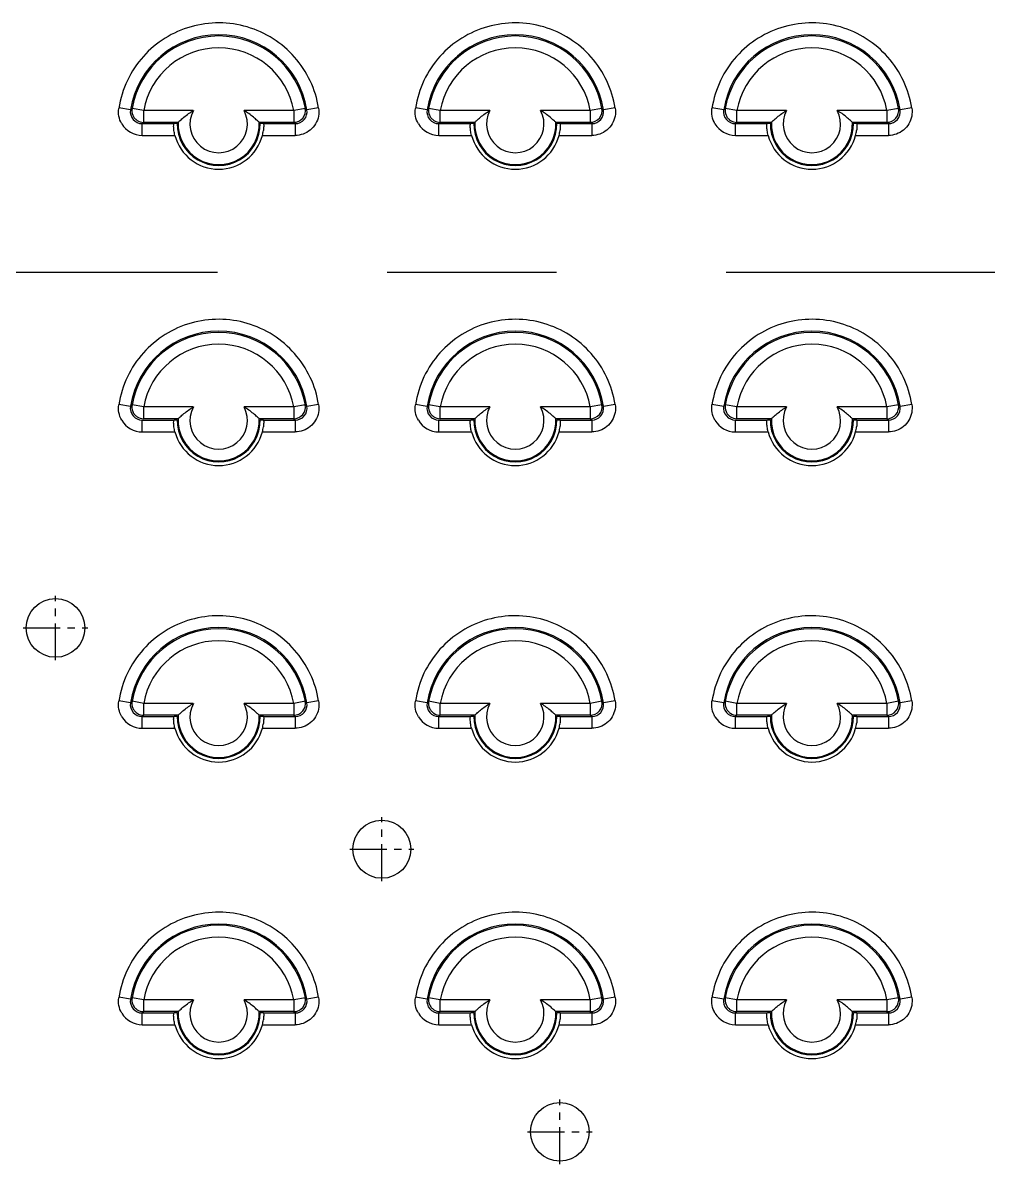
# Model space of a CAD drawing. Header units: millimetres. Extents: x 2151 to 2806, y 681 to 1136.
# Drawn here: x 2658.86 to 2691.41, y 839.51 to 878.01 of the extents above; entities that cross this region are included whole.
import ezdxf

# ---------------------------------------------------------------- set-up
doc = ezdxf.new("R2010")
doc.units = ezdxf.units.MM
doc.linetypes.add('CENTER', pattern=[50.8, 31.75, -6.35, 6.35, -6.35])

msp = doc.modelspace()

# ---------------------------------------------------------------- linework, layer by layer
at = {"color": 7, "linetype": 'Continuous'}
for p, q in [((2662.489, 875.072), (2662.094, 875.136)), ((2662.934, 875.052), (2662.541, 875.123)), ((2664.608, 875.052), (2662.934, 875.052)), ((2662.934, 874.652), (2662.934, 875.052)), ((2667.99, 875.052), (2666.317, 875.052)), ((2668.385, 875.123), (2667.991, 875.052)), ((2667.991, 875.052), (2667.991, 874.652)), ((2668.831, 875.136), (2668.437, 875.072)), ((2672.489, 875.072), (2672.094, 875.136)), ((2672.934, 875.052), (2672.541, 875.123)), ((2674.608, 875.052), (2672.934, 875.052)), ((2672.934, 874.652), (2672.934, 875.052)), ((2677.99, 875.052), (2676.317, 875.052)), ((2678.385, 875.123), (2677.991, 875.052)), ((2677.991, 875.052), (2677.991, 874.652)), ((2678.831, 875.136), (2678.437, 875.072)), ((2682.489, 875.072), (2682.094, 875.136)), ((2682.934, 875.052), (2682.541, 875.123)), ((2684.608, 875.052), (2682.934, 875.052)), ((2682.934, 874.652), (2682.934, 875.052)), ((2687.99, 875.052), (2686.317, 875.052)), ((2688.385, 875.123), (2687.991, 875.052)), ((2687.991, 875.052), (2687.991, 874.652)), ((2688.831, 875.136), (2688.437, 875.072)), ((2662.883, 874.609), (2663.952, 874.609)), ((2662.883, 874.21), (2662.883, 874.609)), ((2664.096, 874.652), (2662.934, 874.652)), ((2663.963, 874.62), (2664.063, 874.62)), ((2667.991, 874.652), (2666.83, 874.652)), ((2666.862, 874.62), (2666.962, 874.62)), ((2666.974, 874.609), (2668.042, 874.609)), ((2668.042, 874.609), (2668.042, 874.21)), ((2672.883, 874.609), (2673.952, 874.609)), ((2672.883, 874.21), (2672.883, 874.609)), ((2674.096, 874.652), (2672.934, 874.652)), ((2673.963, 874.62), (2674.063, 874.62)), ((2677.991, 874.652), (2676.83, 874.652)), ((2676.862, 874.62), (2676.962, 874.62)), ((2676.974, 874.609), (2678.042, 874.609)), ((2678.042, 874.609), (2678.042, 874.21)), ((2682.883, 874.609), (2683.952, 874.609)), ((2682.883, 874.21), (2682.883, 874.609)), ((2684.096, 874.652), (2682.934, 874.652)), ((2683.963, 874.62), (2684.063, 874.62)), ((2687.991, 874.652), (2686.83, 874.652)), ((2686.862, 874.62), (2686.962, 874.62)), ((2686.974, 874.609), (2688.042, 874.609)), ((2688.042, 874.609), (2688.042, 874.21)), ((2662.883, 874.21), (2663.988, 874.21)), ((2666.937, 874.21), (2668.042, 874.21)), ((2672.883, 874.21), (2673.988, 874.21)), ((2676.937, 874.21), (2678.042, 874.21)), ((2682.883, 874.21), (2683.988, 874.21)), ((2686.937, 874.21), (2688.042, 874.21)), ((2662.489, 865.072), (2662.094, 865.136)), ((2668.831, 865.136), (2668.437, 865.072)), ((2672.489, 865.072), (2672.094, 865.136)), ((2678.831, 865.136), (2678.437, 865.072)), ((2682.489, 865.072), (2682.094, 865.136)), ((2688.831, 865.136), (2688.437, 865.072)), ((2662.934, 865.052), (2662.541, 865.123)), ((2664.608, 865.052), (2662.934, 865.052)), ((2662.934, 864.652), (2662.934, 865.052)), ((2667.99, 865.052), (2666.317, 865.052)), ((2668.385, 865.123), (2667.991, 865.052)), ((2667.991, 865.052), (2667.991, 864.652)), ((2672.934, 865.052), (2672.541, 865.123)), ((2674.608, 865.052), (2672.934, 865.052)), ((2672.934, 864.652), (2672.934, 865.052)), ((2677.99, 865.052), (2676.317, 865.052)), ((2678.385, 865.123), (2677.991, 865.052)), ((2677.991, 865.052), (2677.991, 864.652)), ((2682.934, 865.052), (2682.541, 865.123)), ((2684.608, 865.052), (2682.934, 865.052)), ((2682.934, 864.652), (2682.934, 865.052)), ((2687.99, 865.052), (2686.317, 865.052)), ((2688.385, 865.123), (2687.991, 865.052)), ((2687.991, 865.052), (2687.991, 864.652)), ((2662.883, 864.609), (2663.952, 864.609)), ((2662.883, 864.21), (2662.883, 864.609)), ((2664.096, 864.652), (2662.934, 864.652)), ((2663.963, 864.62), (2664.063, 864.62)), ((2667.991, 864.652), (2666.83, 864.652)), ((2666.862, 864.62), (2666.962, 864.62)), ((2666.974, 864.609), (2668.042, 864.609)), ((2668.042, 864.609), (2668.042, 864.21)), ((2672.883, 864.609), (2673.952, 864.609)), ((2672.883, 864.21), (2672.883, 864.609)), ((2674.096, 864.652), (2672.934, 864.652)), ((2673.963, 864.62), (2674.063, 864.62)), ((2677.991, 864.652), (2676.83, 864.652)), ((2676.862, 864.62), (2676.962, 864.62)), ((2676.974, 864.609), (2678.042, 864.609)), ((2678.042, 864.609), (2678.042, 864.21)), ((2682.883, 864.609), (2683.952, 864.609)), ((2682.883, 864.21), (2682.883, 864.609)), ((2684.096, 864.652), (2682.934, 864.652)), ((2683.963, 864.62), (2684.063, 864.62)), ((2687.991, 864.652), (2686.83, 864.652)), ((2686.862, 864.62), (2686.962, 864.62)), ((2686.974, 864.609), (2688.042, 864.609)), ((2688.042, 864.609), (2688.042, 864.21)), ((2662.883, 864.21), (2663.988, 864.21)), ((2666.937, 864.21), (2668.042, 864.21)), ((2672.883, 864.21), (2673.988, 864.21)), ((2676.937, 864.21), (2678.042, 864.21)), ((2682.883, 864.21), (2683.988, 864.21)), ((2686.937, 864.21), (2688.042, 864.21)), ((2662.489, 855.072), (2662.094, 855.136)), ((2662.934, 855.052), (2662.541, 855.123)), ((2668.385, 855.123), (2667.991, 855.052)), ((2668.831, 855.136), (2668.437, 855.072)), ((2672.489, 855.072), (2672.094, 855.136)), ((2672.934, 855.052), (2672.541, 855.123)), ((2678.385, 855.123), (2677.991, 855.052)), ((2678.831, 855.136), (2678.437, 855.072)), ((2682.489, 855.072), (2682.094, 855.136)), ((2682.934, 855.052), (2682.541, 855.123)), ((2688.385, 855.123), (2687.991, 855.052)), ((2688.831, 855.136), (2688.437, 855.072)), ((2664.608, 855.052), (2662.934, 855.052)), ((2662.934, 854.652), (2662.934, 855.052)), ((2667.99, 855.052), (2666.317, 855.052)), ((2667.991, 855.052), (2667.991, 854.652)), ((2674.608, 855.052), (2672.934, 855.052)), ((2672.934, 854.652), (2672.934, 855.052)), ((2677.99, 855.052), (2676.317, 855.052)), ((2677.991, 855.052), (2677.991, 854.652)), ((2684.608, 855.052), (2682.934, 855.052)), ((2682.934, 854.652), (2682.934, 855.052)), ((2687.99, 855.052), (2686.317, 855.052)), ((2687.991, 855.052), (2687.991, 854.652)), ((2662.883, 854.609), (2663.952, 854.609)), ((2662.883, 854.21), (2662.883, 854.609)), ((2664.096, 854.652), (2662.934, 854.652)), ((2663.963, 854.62), (2664.063, 854.62)), ((2667.991, 854.652), (2666.83, 854.652)), ((2666.862, 854.62), (2666.962, 854.62)), ((2666.974, 854.609), (2668.042, 854.609)), ((2668.042, 854.609), (2668.042, 854.21)), ((2672.883, 854.609), (2673.952, 854.609)), ((2672.883, 854.21), (2672.883, 854.609)), ((2674.096, 854.652), (2672.934, 854.652)), ((2673.963, 854.62), (2674.063, 854.62)), ((2677.991, 854.652), (2676.83, 854.652)), ((2676.862, 854.62), (2676.962, 854.62)), ((2676.974, 854.609), (2678.042, 854.609)), ((2678.042, 854.609), (2678.042, 854.21)), ((2682.883, 854.609), (2683.952, 854.609)), ((2682.883, 854.21), (2682.883, 854.609)), ((2684.096, 854.652), (2682.934, 854.652)), ((2683.963, 854.62), (2684.063, 854.62)), ((2687.991, 854.652), (2686.83, 854.652)), ((2686.862, 854.62), (2686.962, 854.62)), ((2686.974, 854.609), (2688.042, 854.609)), ((2688.042, 854.609), (2688.042, 854.21)), ((2662.883, 854.21), (2663.988, 854.21)), ((2666.937, 854.21), (2668.042, 854.21)), ((2672.883, 854.21), (2673.988, 854.21)), ((2676.937, 854.21), (2678.042, 854.21)), ((2682.883, 854.21), (2683.988, 854.21)), ((2686.937, 854.21), (2688.042, 854.21)), ((2662.489, 845.072), (2662.094, 845.136)), ((2662.934, 845.052), (2662.541, 845.123)), ((2668.385, 845.123), (2667.991, 845.052)), ((2668.831, 845.136), (2668.437, 845.072)), ((2672.489, 845.072), (2672.094, 845.136)), ((2672.934, 845.052), (2672.541, 845.123)), ((2678.385, 845.123), (2677.991, 845.052)), ((2678.831, 845.136), (2678.437, 845.072)), ((2682.489, 845.072), (2682.094, 845.136)), ((2682.934, 845.052), (2682.541, 845.123)), ((2688.385, 845.123), (2687.991, 845.052)), ((2688.831, 845.136), (2688.437, 845.072)), ((2664.608, 845.052), (2662.934, 845.052)), ((2662.934, 844.652), (2662.934, 845.052)), ((2667.99, 845.052), (2666.317, 845.052)), ((2667.991, 845.052), (2667.991, 844.652)), ((2674.608, 845.052), (2672.934, 845.052)), ((2672.934, 844.652), (2672.934, 845.052)), ((2677.99, 845.052), (2676.317, 845.052)), ((2677.991, 845.052), (2677.991, 844.652)), ((2684.608, 845.052), (2682.934, 845.052)), ((2682.934, 844.652), (2682.934, 845.052)), ((2687.99, 845.052), (2686.317, 845.052)), ((2687.991, 845.052), (2687.991, 844.652)), ((2662.883, 844.609), (2663.952, 844.609)), ((2662.883, 844.21), (2662.883, 844.609)), ((2664.096, 844.652), (2662.934, 844.652)), ((2663.963, 844.62), (2664.063, 844.62)), ((2667.991, 844.652), (2666.83, 844.652)), ((2666.862, 844.62), (2666.962, 844.62)), ((2666.974, 844.609), (2668.042, 844.609)), ((2668.042, 844.609), (2668.042, 844.21)), ((2672.883, 844.609), (2673.952, 844.609)), ((2672.883, 844.21), (2672.883, 844.609)), ((2674.096, 844.652), (2672.934, 844.652)), ((2673.963, 844.62), (2674.063, 844.62)), ((2677.991, 844.652), (2676.83, 844.652)), ((2676.862, 844.62), (2676.962, 844.62)), ((2676.974, 844.609), (2678.042, 844.609)), ((2678.042, 844.609), (2678.042, 844.21)), ((2682.883, 844.609), (2683.952, 844.609)), ((2682.883, 844.21), (2682.883, 844.609)), ((2684.096, 844.652), (2682.934, 844.652)), ((2683.963, 844.62), (2684.063, 844.62)), ((2687.991, 844.652), (2686.83, 844.652)), ((2686.862, 844.62), (2686.962, 844.62)), ((2686.974, 844.609), (2688.042, 844.609)), ((2688.042, 844.609), (2688.042, 844.21)), ((2662.883, 844.21), (2663.988, 844.21)), ((2666.937, 844.21), (2668.042, 844.21)), ((2672.883, 844.21), (2673.988, 844.21)), ((2676.937, 844.21), (2678.042, 844.21)), ((2682.883, 844.21), (2683.988, 844.21)), ((2686.937, 844.21), (2688.042, 844.21))]:
    msp.add_line(p, q, dxfattribs=at)
at = {"color": 1, "linetype": 'CENTER', "ltscale": 0.9}
msp.add_line((2499.688, 869.596), (2726.342, 869.596), dxfattribs=at)
at = {"color": 1, "linetype": 'CENTER', "ltscale": 0.039162}
for p, q in [((2659.963, 856.507), (2659.963, 858.684)), ((2658.874, 857.596), (2661.051, 857.596)), ((2670.963, 849.054), (2670.963, 851.208)), ((2669.886, 850.131), (2672.04, 850.131)), ((2676.963, 839.507), (2676.963, 841.684)), ((2675.874, 840.596), (2678.051, 840.596))]:
    msp.add_line(p, q, dxfattribs=at)
at = {"color": 3, "linetype": 'Continuous'}
for centre in [(2659.963, 857.596), (2676.963, 840.596)]:
    msp.add_circle(centre, 0.99, dxfattribs=at)
at = {"color": 7, "linetype": 'Continuous'}
msp.add_circle((2670.963, 850.131), 0.979, dxfattribs=at)
for centre, radius, start, end in [((2665.463, 874.596), 3.012, 9.1024, 170.8976), ((2665.463, 874.596), 2.969, 10.2257, 169.7742), ((2675.463, 874.596), 3.012, 9.1024, 170.8976), ((2675.463, 874.596), 2.969, 10.2257, 169.7742), ((2685.463, 874.596), 3.012, 9.1024, 170.8976), ((2685.463, 874.596), 2.969, 10.2257, 169.7742), ((2665.463, 874.596), 2.569, 10.2285, 169.7732), ((2675.463, 874.596), 2.569, 10.2285, 169.7732), ((2685.463, 874.596), 2.569, 10.2285, 169.7732), ((2662.882, 875.008), 0.399, 170.8764, 270.1536), ((2667.946, 869.504), 7.797, 133.8922, 134.426), ((2665.463, 874.596), 0.968, 151.8984, 28.1016), ((2667.99, 875.053), 0.4, 270.104, 10.1219), ((2668.043, 875.008), 0.399, 269.8554, 9.2464), ((2663.102, 869.63), 7.621, 45.5706, 46.1167), ((2672.882, 875.008), 0.399, 170.8764, 270.1536), ((2677.946, 869.504), 7.797, 133.8922, 134.426), ((2675.463, 874.596), 0.968, 151.8984, 28.1016), ((2677.99, 875.053), 0.4, 270.104, 10.1219), ((2678.043, 875.008), 0.399, 269.8554, 9.2464), ((2673.102, 869.63), 7.621, 45.5706, 46.1167), ((2682.882, 875.008), 0.399, 170.8764, 270.1536), ((2688.009, 869.44), 7.887, 133.8931, 134.4208), ((2685.463, 874.596), 0.968, 151.8984, 28.1016), ((2687.99, 875.053), 0.4, 270.104, 10.1219), ((2688.043, 875.008), 0.399, 269.8554, 9.2464), ((2683.092, 869.62), 7.635, 45.5712, 46.1163), ((2662.884, 875.01), 0.8, 210.5745, 269.9782), ((2665.463, 874.596), 1.4, 178.9995, 1.0005), ((2665.463, 874.596), 1.368, 177.6389, 2.3611), ((2665.662, 874.545), 1.319, 345.2528, 352.688), ((2663.995, 871.604), 4.232, 45.2554, 45.4667), ((2663.525, 869.31), 6.963, 49.5552, 50.1022), ((2672.884, 875.01), 0.8, 210.5745, 269.9782), ((2675.463, 874.596), 1.4, 178.9995, 1.0005), ((2675.463, 874.596), 1.368, 177.6389, 2.3611), ((2675.662, 874.545), 1.319, 345.2528, 352.688), ((2673.995, 871.604), 4.232, 45.2554, 45.4667), ((2673.525, 869.31), 6.963, 49.5552, 50.1022), ((2682.884, 875.01), 0.8, 210.5744, 269.9782), ((2685.463, 874.596), 1.4, 178.9995, 1.0005), ((2685.463, 874.596), 1.368, 177.6389, 2.3611), ((2685.662, 874.545), 1.319, 345.2528, 352.688), ((2683.995, 871.604), 4.232, 45.2554, 45.4667), ((2683.529, 869.316), 6.956, 49.555, 50.1025), ((2665.463, 874.596), 1.524, 194.6781, 345.3219), ((2675.463, 874.596), 1.524, 194.6781, 345.3219), ((2685.463, 874.596), 1.524, 194.6781, 345.3219), ((2665.463, 864.596), 3.012, 9.1024, 170.8976), ((2665.463, 864.596), 2.969, 10.2257, 169.7742), ((2675.463, 864.596), 3.012, 9.1024, 170.8976), ((2675.463, 864.596), 2.969, 10.2257, 169.7742), ((2685.463, 864.596), 3.012, 9.1024, 170.8976), ((2685.463, 864.596), 2.969, 10.2257, 169.7742), ((2665.463, 864.596), 2.569, 10.2285, 169.7732), ((2675.463, 864.596), 2.569, 10.2285, 169.7732), ((2685.463, 864.596), 2.569, 10.2285, 169.7732), ((2662.882, 865.008), 0.399, 170.8764, 270.1536), ((2667.946, 859.504), 7.797, 133.8922, 134.426), ((2665.463, 864.596), 0.968, 151.8984, 28.1016), ((2667.99, 865.053), 0.4, 270.104, 10.1219), ((2668.043, 865.008), 0.399, 269.8554, 9.2464), ((2663.102, 859.63), 7.621, 45.5706, 46.1167), ((2672.882, 865.008), 0.399, 170.8764, 270.1536), ((2677.946, 859.504), 7.797, 133.8922, 134.426), ((2675.463, 864.596), 0.968, 151.8984, 28.1016), ((2677.99, 865.053), 0.4, 270.104, 10.1219), ((2678.043, 865.008), 0.399, 269.8554, 9.2464), ((2673.102, 859.63), 7.621, 45.5706, 46.1167), ((2682.882, 865.008), 0.399, 170.8764, 270.1536), ((2688.009, 859.44), 7.887, 133.8931, 134.4208), ((2685.463, 864.596), 0.968, 151.8984, 28.1016), ((2687.99, 865.053), 0.4, 270.104, 10.1219), ((2688.043, 865.008), 0.399, 269.8554, 9.2464), ((2683.092, 859.62), 7.635, 45.5712, 46.1163), ((2662.884, 865.01), 0.8, 210.5745, 269.9782), ((2665.463, 864.596), 1.4, 178.9995, 1.0005), ((2665.463, 864.596), 1.368, 177.6389, 2.3611), ((2665.662, 864.545), 1.319, 345.2528, 352.688), ((2663.995, 861.604), 4.232, 45.2554, 45.4667), ((2663.525, 859.31), 6.963, 49.5552, 50.1022), ((2672.884, 865.01), 0.8, 210.5745, 269.9782), ((2675.463, 864.596), 1.4, 178.9995, 1.0005), ((2675.463, 864.596), 1.368, 177.6389, 2.3611), ((2675.662, 864.545), 1.319, 345.2528, 352.688), ((2673.995, 861.604), 4.232, 45.2554, 45.4667), ((2673.525, 859.31), 6.963, 49.5552, 50.1022), ((2682.884, 865.01), 0.8, 210.5744, 269.9782), ((2685.463, 864.596), 1.4, 178.9995, 1.0005), ((2685.463, 864.596), 1.368, 177.6389, 2.3611), ((2685.662, 864.545), 1.319, 345.2528, 352.688), ((2683.995, 861.604), 4.232, 45.2554, 45.4667), ((2683.529, 859.316), 6.956, 49.555, 50.1025), ((2665.463, 864.596), 1.524, 194.6781, 345.3219), ((2675.463, 864.596), 1.524, 194.6781, 345.3219), ((2685.463, 864.596), 1.524, 194.6781, 345.3219), ((2665.463, 854.596), 3.012, 9.1024, 170.8976), ((2665.463, 854.596), 2.969, 10.2257, 169.7742), ((2675.463, 854.596), 3.012, 9.1024, 170.8976), ((2675.463, 854.596), 2.969, 10.2257, 169.7742), ((2685.463, 854.596), 3.012, 9.1024, 170.8976), ((2685.463, 854.596), 2.969, 10.2257, 169.7742), ((2665.463, 854.596), 2.569, 10.2285, 169.7732), ((2675.463, 854.596), 2.569, 10.2285, 169.7732), ((2685.463, 854.596), 2.569, 10.2285, 169.7732), ((2667.946, 849.504), 7.797, 133.8922, 134.426), ((2667.99, 855.053), 0.4, 270.104, 10.1219), ((2663.102, 849.63), 7.621, 45.5706, 46.1167), ((2677.946, 849.504), 7.797, 133.8922, 134.426), ((2677.99, 855.053), 0.4, 270.104, 10.1219), ((2673.102, 849.63), 7.621, 45.5706, 46.1167), ((2688.009, 849.44), 7.887, 133.8931, 134.4208), ((2687.99, 855.053), 0.4, 270.104, 10.1219), ((2683.092, 849.62), 7.635, 45.5712, 46.1163), ((2662.882, 855.008), 0.399, 170.8764, 270.1536), ((2665.463, 854.596), 0.968, 151.8984, 28.1016), ((2668.043, 855.008), 0.399, 269.8554, 9.2464), ((2672.882, 855.008), 0.399, 170.8764, 270.1536), ((2675.463, 854.596), 0.968, 151.8984, 28.1016), ((2678.043, 855.008), 0.399, 269.8554, 9.2464), ((2682.882, 855.008), 0.399, 170.8764, 270.1536), ((2685.463, 854.596), 0.968, 151.8984, 28.1016), ((2688.043, 855.008), 0.399, 269.8554, 9.2464), ((2662.884, 855.01), 0.8, 210.5745, 269.9782), ((2665.463, 854.596), 1.4, 178.9995, 1.0005), ((2665.463, 854.596), 1.368, 177.6389, 2.3611), ((2665.662, 854.545), 1.319, 345.2528, 352.688), ((2663.995, 851.604), 4.232, 45.2554, 45.4667), ((2663.525, 849.31), 6.963, 49.5552, 50.1022), ((2672.884, 855.01), 0.8, 210.5745, 269.9782), ((2675.463, 854.596), 1.4, 178.9995, 1.0005), ((2675.463, 854.596), 1.368, 177.6389, 2.3611), ((2675.662, 854.545), 1.319, 345.2528, 352.688), ((2673.995, 851.604), 4.232, 45.2554, 45.4667), ((2673.525, 849.31), 6.963, 49.5552, 50.1022), ((2682.884, 855.01), 0.8, 210.5744, 269.9782), ((2685.463, 854.596), 1.4, 178.9995, 1.0005), ((2685.463, 854.596), 1.368, 177.6389, 2.3611), ((2685.662, 854.545), 1.319, 345.2528, 352.688), ((2683.995, 851.604), 4.232, 45.2554, 45.4667), ((2683.529, 849.316), 6.956, 49.555, 50.1025), ((2665.463, 854.596), 1.524, 194.6781, 345.3219), ((2675.463, 854.596), 1.524, 194.6781, 345.3219), ((2685.463, 854.596), 1.524, 194.6781, 345.3219), ((2665.463, 844.596), 3.012, 9.1024, 170.8976), ((2665.463, 844.596), 2.969, 10.2257, 169.7742), ((2675.463, 844.596), 3.012, 9.1024, 170.8976), ((2675.463, 844.596), 2.969, 10.2257, 169.7742), ((2685.463, 844.596), 3.012, 9.1024, 170.8976), ((2685.463, 844.596), 2.969, 10.2257, 169.7742), ((2665.463, 844.596), 2.569, 10.2285, 169.7732), ((2675.463, 844.596), 2.569, 10.2285, 169.7732), ((2685.463, 844.596), 2.569, 10.2285, 169.7732), ((2667.946, 839.504), 7.797, 133.8922, 134.426), ((2667.99, 845.053), 0.4, 270.104, 10.1219), ((2663.102, 839.63), 7.621, 45.5706, 46.1167), ((2677.946, 839.504), 7.797, 133.8922, 134.426), ((2677.99, 845.053), 0.4, 270.104, 10.1219), ((2673.102, 839.63), 7.621, 45.5706, 46.1167), ((2687.946, 839.504), 7.797, 133.8922, 134.426), ((2687.99, 845.053), 0.4, 270.104, 10.1219), ((2683.102, 839.63), 7.621, 45.5706, 46.1167), ((2662.882, 845.008), 0.399, 170.8764, 270.1536), ((2665.463, 844.596), 0.968, 151.8984, 28.1016), ((2668.043, 845.008), 0.399, 269.8554, 9.2464), ((2672.882, 845.008), 0.399, 170.8764, 270.1536), ((2675.463, 844.596), 0.968, 151.8984, 28.1016), ((2678.043, 845.008), 0.399, 269.8554, 9.2464), ((2682.882, 845.008), 0.399, 170.8764, 270.1536), ((2685.463, 844.596), 0.968, 151.8984, 28.1016), ((2688.043, 845.008), 0.399, 269.8554, 9.2464), ((2662.884, 845.01), 0.8, 210.5745, 269.9782), ((2665.463, 844.596), 1.4, 178.9995, 1.0005), ((2665.463, 844.596), 1.368, 177.6389, 2.3611), ((2665.662, 844.545), 1.319, 345.2528, 352.688), ((2663.995, 841.604), 4.232, 45.2554, 45.4667), ((2663.525, 839.31), 6.963, 49.5552, 50.1022), ((2672.884, 845.01), 0.8, 210.5745, 269.9782), ((2675.463, 844.596), 1.4, 178.9995, 1.0005), ((2675.463, 844.596), 1.368, 177.6389, 2.3611), ((2675.662, 844.545), 1.319, 345.2528, 352.688), ((2673.995, 841.604), 4.232, 45.2554, 45.4667), ((2673.525, 839.31), 6.963, 49.5552, 50.1022), ((2682.884, 845.01), 0.8, 210.5745, 269.9782), ((2685.463, 844.596), 1.4, 178.9995, 1.0005), ((2685.463, 844.596), 1.368, 177.6389, 2.3611), ((2685.662, 844.545), 1.319, 345.2528, 352.688), ((2683.995, 841.604), 4.232, 45.2554, 45.4667), ((2683.525, 839.31), 6.963, 49.5552, 50.1022), ((2665.463, 844.596), 1.524, 194.6781, 345.3219), ((2675.463, 844.596), 1.524, 194.6781, 345.3219), ((2685.463, 844.596), 1.524, 194.6781, 345.3219)]:
    msp.add_arc(centre, radius, start, end, dxfattribs=at)
for points, start_tangent, end_tangent in [([(2668.831, 875.133), (2668.549, 876.05), (2668.024, 876.85), (2667.297, 877.472), (2666.426, 877.869), (2665.479, 878.007), (2664.531, 877.878), (2663.656, 877.49), (2662.924, 876.875), (2662.385, 876.069), (2662.094, 875.121)], (-0.1582, 0.987407), (-0.1582, -0.987407)), ([(2678.831, 875.133), (2678.549, 876.05), (2678.024, 876.85), (2677.297, 877.472), (2676.426, 877.869), (2675.479, 878.007), (2674.531, 877.878), (2673.656, 877.49), (2672.924, 876.875), (2672.385, 876.069), (2672.094, 875.121)], (-0.1582, 0.987407), (-0.1582, -0.987407)), ([(2688.831, 875.133), (2688.549, 876.05), (2688.024, 876.85), (2687.297, 877.472), (2686.426, 877.869), (2685.479, 878.007), (2684.531, 877.878), (2683.656, 877.49), (2682.924, 876.875), (2682.385, 876.069), (2682.094, 875.121)], (-0.1582, 0.987407), (-0.1582, -0.987407)), ([(2662.195, 874.603), (2662.098, 874.86), (2662.094, 875.121)], (-0.508458, 0.861087), (0.158023, 0.987435)), ([(2662.541, 875.123), (2662.567, 874.895), (2662.628, 874.796)], (-0.179302, -0.983794), (0.641293, -0.767296)), ([(2662.628, 874.796), (2662.714, 874.719), (2662.934, 874.652)], (0.641293, -0.767296), (0.999989, -0.004602)), ([(2664.096, 874.652), (2664.161, 874.713), (2664.29, 874.826), (2664.446, 874.945), (2664.608, 875.052)], (0.721525, 0.692388), (0.857623, 0.514278)), ([(2666.83, 874.652), (2666.764, 874.713), (2666.635, 874.826), (2666.479, 874.945), (2666.317, 875.052)], (-0.721525, 0.692388), (-0.857623, 0.514278)), ([(2668.831, 875.133), (2668.827, 874.86), (2668.731, 874.603), (2668.551, 874.393), (2668.313, 874.257), (2668.042, 874.21)], (0.158024, -0.987435), (-1, -0.000075)), ([(2672.195, 874.603), (2672.098, 874.86), (2672.094, 875.121)], (-0.508458, 0.861087), (0.158023, 0.987435)), ([(2672.541, 875.123), (2672.567, 874.895), (2672.628, 874.796)], (-0.179302, -0.983794), (0.641293, -0.767296)), ([(2672.628, 874.796), (2672.714, 874.719), (2672.934, 874.652)], (0.641293, -0.767296), (0.999989, -0.004602)), ([(2674.096, 874.652), (2674.161, 874.713), (2674.29, 874.826), (2674.446, 874.945), (2674.608, 875.052)], (0.721525, 0.692388), (0.857623, 0.514278)), ([(2676.83, 874.652), (2676.764, 874.713), (2676.635, 874.826), (2676.479, 874.945), (2676.317, 875.052)], (-0.721525, 0.692388), (-0.857623, 0.514278)), ([(2678.831, 875.133), (2678.827, 874.86), (2678.731, 874.603), (2678.551, 874.393), (2678.313, 874.257), (2678.042, 874.21)], (0.158024, -0.987435), (-1, -0.000075)), ([(2682.195, 874.603), (2682.098, 874.86), (2682.094, 875.121)], (-0.508455, 0.861088), (0.158023, 0.987435)), ([(2682.541, 875.123), (2682.567, 874.895), (2682.628, 874.796)], (-0.179302, -0.983794), (0.641293, -0.767296)), ([(2682.628, 874.796), (2682.714, 874.719), (2682.934, 874.652)], (0.641293, -0.767296), (0.999989, -0.004602)), ([(2684.096, 874.652), (2684.161, 874.713), (2684.29, 874.826), (2684.446, 874.945), (2684.608, 875.052)], (0.721525, 0.692388), (0.857623, 0.514278)), ([(2686.83, 874.652), (2686.764, 874.713), (2686.635, 874.826), (2686.479, 874.945), (2686.317, 875.052)], (-0.721525, 0.692388), (-0.857623, 0.514278)), ([(2688.831, 875.133), (2688.827, 874.86), (2688.731, 874.603), (2688.551, 874.393), (2688.313, 874.257), (2688.042, 874.21)], (0.158024, -0.987435), (-1, -0.000075)), ([(2663.988, 874.21), (2663.955, 874.377), (2663.945, 874.515), (2663.949, 874.596)], (-0.253388, 0.967365), (0.12877, 0.991674)), ([(2663.949, 874.596), (2663.952, 874.609)], (0.12877, 0.991674), (0.710254, 0.703945)), ([(2666.977, 874.596), (2666.98, 874.515), (2666.97, 874.377)], (0.12877, -0.991674), (-0.125954, -0.992036)), ([(2673.988, 874.21), (2673.955, 874.377), (2673.945, 874.515), (2673.949, 874.596)], (-0.253388, 0.967365), (0.12877, 0.991674)), ([(2673.949, 874.596), (2673.952, 874.609)], (0.12877, 0.991674), (0.710254, 0.703945)), ([(2676.977, 874.596), (2676.98, 874.515), (2676.97, 874.377)], (0.12877, -0.991674), (-0.125954, -0.992036)), ([(2683.988, 874.21), (2683.955, 874.377), (2683.945, 874.515), (2683.949, 874.596)], (-0.253388, 0.967365), (0.12877, 0.991674)), ([(2683.949, 874.596), (2683.952, 874.609)], (0.12877, 0.991674), (0.710254, 0.703945)), ([(2686.977, 874.596), (2686.98, 874.515), (2686.97, 874.377)], (0.12877, -0.991674), (-0.125954, -0.992036)), ([(2668.831, 865.133), (2668.549, 866.05), (2668.024, 866.85), (2667.297, 867.472), (2666.426, 867.869), (2665.479, 868.007), (2664.531, 867.878), (2663.656, 867.49), (2662.924, 866.875), (2662.385, 866.069), (2662.094, 865.121)], (-0.1582, 0.987407), (-0.1582, -0.987407)), ([(2678.831, 865.133), (2678.549, 866.05), (2678.024, 866.85), (2677.297, 867.472), (2676.426, 867.869), (2675.479, 868.007), (2674.531, 867.878), (2673.656, 867.49), (2672.924, 866.875), (2672.385, 866.069), (2672.094, 865.121)], (-0.1582, 0.987407), (-0.1582, -0.987407)), ([(2688.831, 865.133), (2688.549, 866.05), (2688.024, 866.85), (2687.297, 867.472), (2686.426, 867.869), (2685.479, 868.007), (2684.531, 867.878), (2683.656, 867.49), (2682.924, 866.875), (2682.385, 866.069), (2682.094, 865.121)], (-0.1582, 0.987407), (-0.1582, -0.987407)), ([(2668.831, 865.133), (2668.827, 864.86), (2668.731, 864.603), (2668.551, 864.393), (2668.313, 864.257), (2668.042, 864.21)], (0.158024, -0.987435), (-1, -0.000075)), ([(2678.831, 865.133), (2678.827, 864.86), (2678.731, 864.603), (2678.551, 864.393), (2678.313, 864.257), (2678.042, 864.21)], (0.158024, -0.987435), (-1, -0.000075)), ([(2688.831, 865.133), (2688.827, 864.86), (2688.731, 864.603), (2688.551, 864.393), (2688.313, 864.257), (2688.042, 864.21)], (0.158024, -0.987435), (-1, -0.000075)), ([(2662.195, 864.603), (2662.098, 864.86), (2662.094, 865.121)], (-0.508458, 0.861087), (0.158023, 0.987435)), ([(2662.541, 865.123), (2662.567, 864.895), (2662.628, 864.796)], (-0.179302, -0.983794), (0.641293, -0.767296)), ([(2662.628, 864.796), (2662.714, 864.719), (2662.934, 864.652)], (0.641293, -0.767296), (0.999989, -0.004602)), ([(2664.096, 864.652), (2664.161, 864.713), (2664.29, 864.826), (2664.446, 864.945), (2664.608, 865.052)], (0.721525, 0.692388), (0.857623, 0.514278)), ([(2666.83, 864.652), (2666.764, 864.713), (2666.635, 864.826), (2666.479, 864.945), (2666.317, 865.052)], (-0.721525, 0.692388), (-0.857623, 0.514278)), ([(2672.195, 864.603), (2672.098, 864.86), (2672.094, 865.121)], (-0.508458, 0.861087), (0.158023, 0.987435)), ([(2672.541, 865.123), (2672.567, 864.895), (2672.628, 864.796)], (-0.179302, -0.983794), (0.641293, -0.767296)), ([(2672.628, 864.796), (2672.714, 864.719), (2672.934, 864.652)], (0.641293, -0.767296), (0.999989, -0.004602)), ([(2674.096, 864.652), (2674.161, 864.713), (2674.29, 864.826), (2674.446, 864.945), (2674.608, 865.052)], (0.721525, 0.692388), (0.857623, 0.514278)), ([(2676.83, 864.652), (2676.764, 864.713), (2676.635, 864.826), (2676.479, 864.945), (2676.317, 865.052)], (-0.721525, 0.692388), (-0.857623, 0.514278)), ([(2682.195, 864.603), (2682.098, 864.86), (2682.094, 865.121)], (-0.508455, 0.861088), (0.158023, 0.987435)), ([(2682.541, 865.123), (2682.567, 864.895), (2682.628, 864.796)], (-0.179302, -0.983794), (0.641293, -0.767296)), ([(2682.628, 864.796), (2682.714, 864.719), (2682.934, 864.652)], (0.641293, -0.767296), (0.999989, -0.004602)), ([(2684.096, 864.652), (2684.161, 864.713), (2684.29, 864.826), (2684.446, 864.945), (2684.608, 865.052)], (0.721525, 0.692388), (0.857623, 0.514278)), ([(2686.83, 864.652), (2686.764, 864.713), (2686.635, 864.826), (2686.479, 864.945), (2686.317, 865.052)], (-0.721525, 0.692388), (-0.857623, 0.514278)), ([(2663.988, 864.21), (2663.955, 864.377), (2663.945, 864.515), (2663.949, 864.596)], (-0.253388, 0.967365), (0.12877, 0.991674)), ([(2663.949, 864.596), (2663.952, 864.609)], (0.12877, 0.991674), (0.710254, 0.703945)), ([(2666.977, 864.596), (2666.98, 864.515), (2666.97, 864.377)], (0.12877, -0.991674), (-0.125954, -0.992036)), ([(2673.988, 864.21), (2673.955, 864.377), (2673.945, 864.515), (2673.949, 864.596)], (-0.253388, 0.967365), (0.12877, 0.991674)), ([(2673.949, 864.596), (2673.952, 864.609)], (0.12877, 0.991674), (0.710254, 0.703945)), ([(2676.977, 864.596), (2676.98, 864.515), (2676.97, 864.377)], (0.12877, -0.991674), (-0.125954, -0.992036)), ([(2683.988, 864.21), (2683.955, 864.377), (2683.945, 864.515), (2683.949, 864.596)], (-0.253388, 0.967365), (0.12877, 0.991674)), ([(2683.949, 864.596), (2683.952, 864.609)], (0.12877, 0.991674), (0.710254, 0.703945)), ([(2686.977, 864.596), (2686.98, 864.515), (2686.97, 864.377)], (0.12877, -0.991674), (-0.125954, -0.992036)), ([(2668.831, 855.133), (2668.549, 856.05), (2668.024, 856.85), (2667.297, 857.472), (2666.426, 857.869), (2665.479, 858.007), (2664.531, 857.878), (2663.656, 857.49), (2662.924, 856.875), (2662.385, 856.069), (2662.094, 855.121)], (-0.1582, 0.987407), (-0.1582, -0.987407)), ([(2678.831, 855.133), (2678.549, 856.05), (2678.024, 856.85), (2677.297, 857.472), (2676.426, 857.869), (2675.479, 858.007), (2674.531, 857.878), (2673.656, 857.49), (2672.924, 856.875), (2672.385, 856.069), (2672.094, 855.121)], (-0.1582, 0.987407), (-0.1582, -0.987407)), ([(2688.831, 855.133), (2688.549, 856.05), (2688.024, 856.85), (2687.297, 857.472), (2686.426, 857.869), (2685.479, 858.007), (2684.531, 857.878), (2683.656, 857.49), (2682.924, 856.875), (2682.385, 856.069), (2682.094, 855.121)], (-0.1582, 0.987407), (-0.1582, -0.987407)), ([(2662.541, 855.123), (2662.567, 854.895), (2662.628, 854.796)], (-0.179302, -0.983794), (0.641293, -0.767296)), ([(2668.831, 855.133), (2668.827, 854.86), (2668.731, 854.603), (2668.551, 854.393), (2668.313, 854.257), (2668.042, 854.21)], (0.158024, -0.987435), (-1, -0.000075)), ([(2672.541, 855.123), (2672.567, 854.895), (2672.628, 854.796)], (-0.179302, -0.983794), (0.641293, -0.767296)), ([(2678.831, 855.133), (2678.827, 854.86), (2678.731, 854.603), (2678.551, 854.393), (2678.313, 854.257), (2678.042, 854.21)], (0.158024, -0.987435), (-1, -0.000075)), ([(2682.195, 854.603), (2682.098, 854.86), (2682.094, 855.121)], (-0.508455, 0.861088), (0.158023, 0.987435)), ([(2682.541, 855.123), (2682.567, 854.895), (2682.628, 854.796)], (-0.179302, -0.983794), (0.641293, -0.767296)), ([(2688.831, 855.133), (2688.827, 854.86), (2688.731, 854.603), (2688.551, 854.393), (2688.313, 854.257), (2688.042, 854.21)], (0.158024, -0.987435), (-1, -0.000075)), ([(2662.195, 854.603), (2662.098, 854.86), (2662.094, 855.121)], (-0.508458, 0.861087), (0.158023, 0.987435)), ([(2662.628, 854.796), (2662.714, 854.719), (2662.934, 854.652)], (0.641293, -0.767296), (0.999989, -0.004602)), ([(2664.096, 854.652), (2664.161, 854.713), (2664.29, 854.826), (2664.446, 854.945), (2664.608, 855.052)], (0.721525, 0.692388), (0.857623, 0.514278)), ([(2666.83, 854.652), (2666.764, 854.713), (2666.635, 854.826), (2666.479, 854.945), (2666.317, 855.052)], (-0.721525, 0.692388), (-0.857623, 0.514278)), ([(2672.195, 854.603), (2672.098, 854.86), (2672.094, 855.121)], (-0.508458, 0.861087), (0.158023, 0.987435)), ([(2672.628, 854.796), (2672.714, 854.719), (2672.934, 854.652)], (0.641293, -0.767296), (0.999989, -0.004602)), ([(2674.096, 854.652), (2674.161, 854.713), (2674.29, 854.826), (2674.446, 854.945), (2674.608, 855.052)], (0.721525, 0.692388), (0.857623, 0.514278)), ([(2676.83, 854.652), (2676.764, 854.713), (2676.635, 854.826), (2676.479, 854.945), (2676.317, 855.052)], (-0.721525, 0.692388), (-0.857623, 0.514278)), ([(2682.628, 854.796), (2682.714, 854.719), (2682.934, 854.652)], (0.641293, -0.767296), (0.999989, -0.004602)), ([(2684.096, 854.652), (2684.161, 854.713), (2684.29, 854.826), (2684.446, 854.945), (2684.608, 855.052)], (0.721525, 0.692388), (0.857623, 0.514278)), ([(2686.83, 854.652), (2686.764, 854.713), (2686.635, 854.826), (2686.479, 854.945), (2686.317, 855.052)], (-0.721525, 0.692388), (-0.857623, 0.514278)), ([(2663.988, 854.21), (2663.955, 854.377), (2663.945, 854.515), (2663.949, 854.596)], (-0.253388, 0.967365), (0.12877, 0.991674)), ([(2663.949, 854.596), (2663.952, 854.609)], (0.12877, 0.991674), (0.710254, 0.703945)), ([(2666.977, 854.596), (2666.98, 854.515), (2666.97, 854.377)], (0.12877, -0.991674), (-0.125954, -0.992036)), ([(2673.988, 854.21), (2673.955, 854.377), (2673.945, 854.515), (2673.949, 854.596)], (-0.253388, 0.967365), (0.12877, 0.991674)), ([(2673.949, 854.596), (2673.952, 854.609)], (0.12877, 0.991674), (0.710254, 0.703945)), ([(2676.977, 854.596), (2676.98, 854.515), (2676.97, 854.377)], (0.12877, -0.991674), (-0.125954, -0.992036)), ([(2683.988, 854.21), (2683.955, 854.377), (2683.945, 854.515), (2683.949, 854.596)], (-0.253388, 0.967365), (0.12877, 0.991674)), ([(2683.949, 854.596), (2683.952, 854.609)], (0.12877, 0.991674), (0.710254, 0.703945)), ([(2686.977, 854.596), (2686.98, 854.515), (2686.97, 854.377)], (0.12877, -0.991674), (-0.125954, -0.992036)), ([(2668.831, 845.133), (2668.549, 846.05), (2668.024, 846.85), (2667.297, 847.472), (2666.426, 847.869), (2665.479, 848.007), (2664.531, 847.878), (2663.656, 847.49), (2662.924, 846.875), (2662.385, 846.069), (2662.094, 845.121)], (-0.1582, 0.987407), (-0.1582, -0.987407)), ([(2678.831, 845.133), (2678.549, 846.05), (2678.024, 846.85), (2677.297, 847.472), (2676.426, 847.869), (2675.479, 848.007), (2674.531, 847.878), (2673.656, 847.49), (2672.924, 846.875), (2672.385, 846.069), (2672.094, 845.121)], (-0.1582, 0.987407), (-0.1582, -0.987407)), ([(2688.831, 845.133), (2688.549, 846.05), (2688.024, 846.85), (2687.297, 847.472), (2686.426, 847.869), (2685.479, 848.007), (2684.531, 847.878), (2683.656, 847.49), (2682.924, 846.875), (2682.385, 846.069), (2682.094, 845.121)], (-0.1582, 0.987407), (-0.1582, -0.987407)), ([(2662.195, 844.603), (2662.098, 844.86), (2662.094, 845.121)], (-0.508458, 0.861087), (0.158023, 0.987435)), ([(2662.541, 845.123), (2662.567, 844.895), (2662.628, 844.796)], (-0.179302, -0.983794), (0.641293, -0.767296)), ([(2668.831, 845.133), (2668.827, 844.86), (2668.731, 844.603), (2668.551, 844.393), (2668.313, 844.257), (2668.042, 844.21)], (0.158024, -0.987435), (-1, -0.000075)), ([(2672.195, 844.603), (2672.098, 844.86), (2672.094, 845.121)], (-0.508458, 0.861087), (0.158023, 0.987435)), ([(2672.541, 845.123), (2672.567, 844.895), (2672.628, 844.796)], (-0.179302, -0.983794), (0.641293, -0.767296)), ([(2678.831, 845.133), (2678.827, 844.86), (2678.731, 844.603), (2678.551, 844.393), (2678.313, 844.257), (2678.042, 844.21)], (0.158024, -0.987435), (-1, -0.000075)), ([(2682.195, 844.603), (2682.098, 844.86), (2682.094, 845.121)], (-0.508458, 0.861087), (0.158023, 0.987435)), ([(2682.541, 845.123), (2682.567, 844.895), (2682.628, 844.796)], (-0.179302, -0.983794), (0.641293, -0.767296)), ([(2688.831, 845.133), (2688.827, 844.86), (2688.731, 844.603), (2688.551, 844.393), (2688.313, 844.257), (2688.042, 844.21)], (0.158024, -0.987435), (-1, -0.000075)), ([(2662.628, 844.796), (2662.714, 844.719), (2662.934, 844.652)], (0.641293, -0.767296), (0.999989, -0.004602)), ([(2664.096, 844.652), (2664.161, 844.713), (2664.29, 844.826), (2664.446, 844.945), (2664.608, 845.052)], (0.721525, 0.692388), (0.857623, 0.514278)), ([(2666.83, 844.652), (2666.764, 844.713), (2666.635, 844.826), (2666.479, 844.945), (2666.317, 845.052)], (-0.721525, 0.692388), (-0.857623, 0.514278)), ([(2672.628, 844.796), (2672.714, 844.719), (2672.934, 844.652)], (0.641293, -0.767296), (0.999989, -0.004602)), ([(2674.096, 844.652), (2674.161, 844.713), (2674.29, 844.826), (2674.446, 844.945), (2674.608, 845.052)], (0.721525, 0.692388), (0.857623, 0.514278)), ([(2676.83, 844.652), (2676.764, 844.713), (2676.635, 844.826), (2676.479, 844.945), (2676.317, 845.052)], (-0.721525, 0.692388), (-0.857623, 0.514278)), ([(2682.628, 844.796), (2682.714, 844.719), (2682.934, 844.652)], (0.641293, -0.767296), (0.999989, -0.004602)), ([(2684.096, 844.652), (2684.161, 844.713), (2684.29, 844.826), (2684.446, 844.945), (2684.608, 845.052)], (0.721525, 0.692388), (0.857623, 0.514278)), ([(2686.83, 844.652), (2686.764, 844.713), (2686.635, 844.826), (2686.479, 844.945), (2686.317, 845.052)], (-0.721525, 0.692388), (-0.857623, 0.514278)), ([(2663.988, 844.21), (2663.955, 844.377), (2663.945, 844.515), (2663.949, 844.596)], (-0.253388, 0.967365), (0.12877, 0.991674)), ([(2663.949, 844.596), (2663.952, 844.609)], (0.12877, 0.991674), (0.710254, 0.703945)), ([(2666.977, 844.596), (2666.98, 844.515), (2666.97, 844.377)], (0.12877, -0.991674), (-0.125954, -0.992036)), ([(2673.988, 844.21), (2673.955, 844.377), (2673.945, 844.515), (2673.949, 844.596)], (-0.253388, 0.967365), (0.12877, 0.991674)), ([(2673.949, 844.596), (2673.952, 844.609)], (0.12877, 0.991674), (0.710254, 0.703945)), ([(2676.977, 844.596), (2676.98, 844.515), (2676.97, 844.377)], (0.12877, -0.991674), (-0.125954, -0.992036)), ([(2683.988, 844.21), (2683.955, 844.377), (2683.945, 844.515), (2683.949, 844.596)], (-0.253388, 0.967365), (0.12877, 0.991674)), ([(2683.949, 844.596), (2683.952, 844.609)], (0.12877, 0.991674), (0.710254, 0.703945)), ([(2686.977, 844.596), (2686.98, 844.515), (2686.97, 844.377)], (0.12877, -0.991674), (-0.125954, -0.992036))]:
    msp.add_spline(points, degree=3, dxfattribs=dict(at, start_tangent=start_tangent, end_tangent=end_tangent))

doc.saveas('drawing.dxf')
